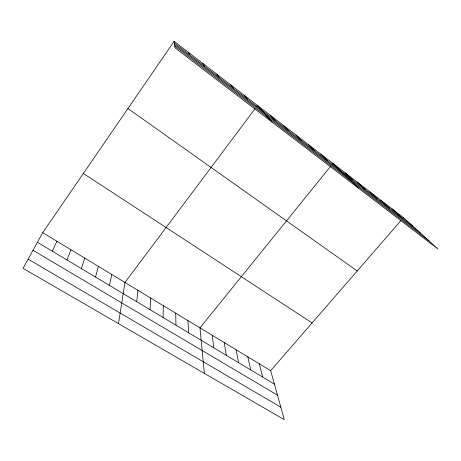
<?xml version="1.0" encoding="UTF-8"?>
<svg xmlns="http://www.w3.org/2000/svg" width="461" height="461" viewBox="0 0 461 461"><rect width="100%" height="100%" fill="white"/><g stroke="black" fill="none" stroke-linecap="round" stroke-linejoin="round"><path stroke-width="0.69" d="M163.09 317.485L163.303 305.672M149.998 309.654L150.712 298.048M136.704 301.701L137.931 290.309M118.477 323.634L124.954 282.449L255.031 108.756M109.47 285.405L111.775 274.474M95.525 277.061L98.395 266.366M81.355 268.579L84.801 258.137M66.949 259.958L70.994 249.781M52.3 251.199L56.968 241.287M42.723 232.655L23.05 268.354L284.293 419.677L270.676 370.684L42.723 232.655L174.091 41.323L403.496 217.638L437.95 248.998L175.024 47.835L174.091 41.323M256.685 106.549L257.515 105.442L272.094 122.102M330.796 166.098L199.97 327.875L204.356 373.375M332.093 164.496L332.957 163.425L358.433 188.157M270.676 370.684L400.788 220.756M402.591 218.681L403.496 217.638M28.127 259.145L280.83 407.219M32.996 250.3L277.47 395.14M37.416 242.29L274.399 384.094M83.36 173.474L312.12 322.93M127.933 108.548L357.206 270.976M174.782 46.135L429.11 240.959M174.339 43.057L412.843 226.149M174.552 44.515L420.593 233.203M392.202 208.96L401.174 217.194M380.728 200.143L389.315 208.084M369.071 191.182L377.254 198.829M357.229 182.083L364.991 189.413M345.191 172.829L352.521 179.842M320.891 154.153L327.316 160.491M308.622 144.725L314.581 150.718M296.158 135.142L301.632 140.778M283.492 125.404L288.459 130.665M270.607 115.504L275.061 120.379M244.197 95.208L247.551 99.259M230.656 84.795L233.433 88.42M216.877 74.209L219.056 77.385M202.863 63.434L204.419 66.154M188.601 52.473L189.517 54.709M259.318 363.81L262.655 377.063M247.793 356.831L250.726 369.929M236.101 349.755L238.619 362.686M224.236 342.569L226.328 355.327M212.193 335.274L213.846 347.859M187.927 320.579L188.664 332.79M175.704 313.18L175.975 325.201"/></g></svg>
